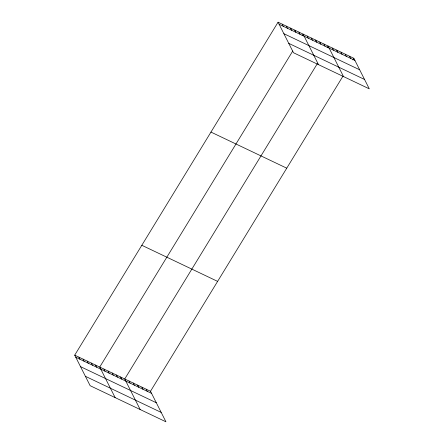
<?xml version="1.0" encoding="UTF-8"?>
<svg xmlns="http://www.w3.org/2000/svg" width="444" height="444" viewBox="0 0 444 444"><rect width="100%" height="100%" fill="white"/><g stroke="black" fill="none" stroke-linecap="round" stroke-linejoin="round"><path stroke-width="0.67" d="M74.714 355.161L150.505 391.264L165.934 421.8L90.138 385.697L74.714 355.161L278.066 22.2L353.862 58.303L369.286 88.839L293.495 52.736L278.066 22.2M292.757 51.016L99.728 367.071L115.151 397.613M302.109 35.698L303.08 34.116L318.503 64.652M317.443 63.459L124.736 378.987L140.165 409.523M327.123 47.613L328.088 46.026L343.517 76.568M150.505 391.264L342.89 76.263M352.891 59.89L353.862 58.303M279.126 24.303L354.923 60.406M283.871 33.689L359.662 69.791M288.755 43.357L364.546 79.459M210.961 132.079L286.752 168.182M141.819 245.282L217.616 281.385M75.774 357.259L151.571 393.362M80.514 366.644L156.31 402.747M85.398 376.312L161.194 412.415M349.567 56.255L350.627 58.358M345.271 54.212L346.331 56.316M340.975 52.164L342.035 54.268M336.68 50.122L337.74 52.22M332.384 48.074L333.45 50.178M323.92 44.045L324.986 46.143M319.752 42.058L320.818 44.161M315.584 40.071L316.644 42.174M311.416 38.084L312.476 40.188M307.248 36.097L308.308 38.201M298.912 32.129L299.972 34.232M294.744 30.142L295.804 32.246M290.57 28.155L291.636 30.259M286.402 26.174L287.468 28.272M282.234 24.187L283.3 26.29M146.215 389.216L147.275 391.319M141.919 387.168L142.979 389.271M137.623 385.126L138.683 387.229M133.328 383.078L134.388 385.181M129.032 381.035L130.092 383.133M120.568 377L121.628 379.104M116.4 375.014L117.46 377.117M112.232 373.032L113.292 375.13M108.064 371.045L109.124 373.149M103.896 369.058L104.956 371.162M95.56 365.085L96.62 367.188M91.386 363.103L92.452 365.207M87.218 361.116L88.284 363.22M83.05 359.129L84.116 361.233M78.882 357.143L79.942 359.246"/></g></svg>
